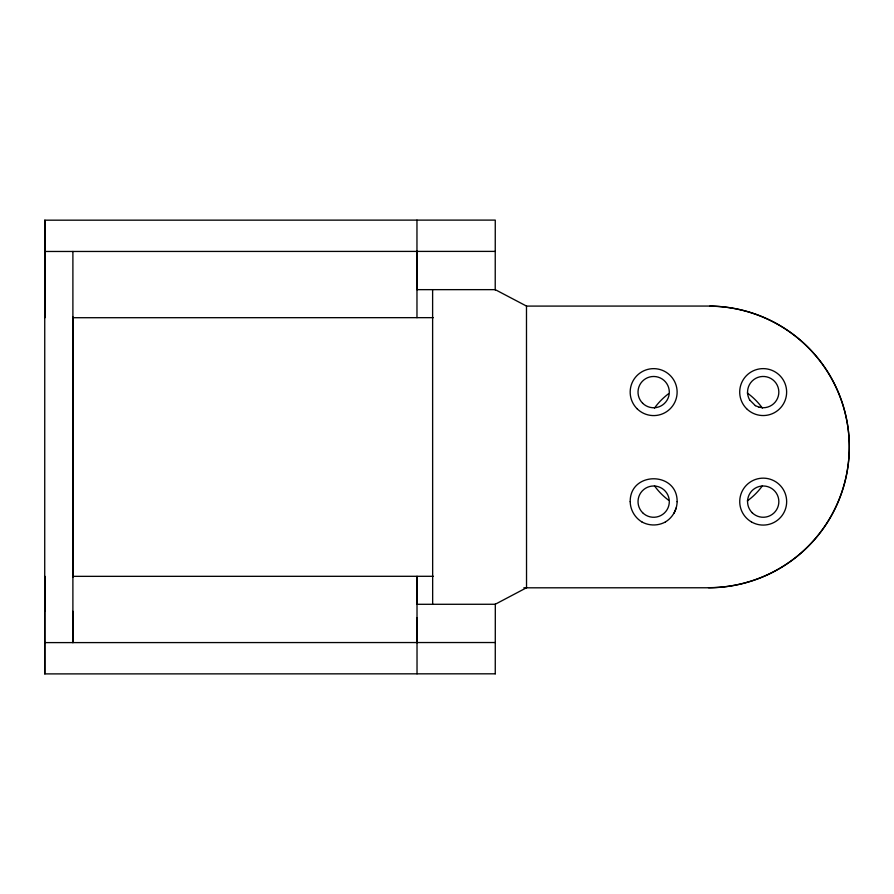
<?xml version="1.0" encoding="UTF-8"?>
<svg xmlns="http://www.w3.org/2000/svg" width="894" height="894" viewBox="0 0 894 894"><rect width="100%" height="100%" fill="white"/><g stroke="black" fill="none" stroke-linecap="round" stroke-linejoin="round"><path stroke-width="1.34" d="M44.734 611.317L44.801 576.351M72.895 611.306L72.895 642.596L72.895 251.46M630.203 501.635C629.868 471.172 677.451 471.16 677.138 501.635M665.404 521.951C672.489 517.704 677.004 509.893 677.127 501.623M673.987 513.357L676.333 507.703M526.588 587.716L495.242 604.266L417.017 604.299L417.006 576.295L417.029 673.83M665.404 521.962C658.174 525.963 649.156 525.974 641.937 521.962M44.7 251.471L495.187 251.393M495.198 289.645L416.973 289.656L416.95 251.404M72.604 317.716L433.333 317.661M72.604 576.351L433.366 576.295M523.828 587.816L708.506 587.771A140.805 140.805 0 0 0 849.289 447.615A140.805 140.805 0 0 0 709.802 306.161M44.722 642.607L495.254 642.529M495.321 673.819L44.722 673.897L44.756 220.181L495.265 220.103L495.22 289.913M759.129 407.206L763.185 407.742A15.645 15.645 0 0 0 778.596 389.382A15.645 15.645 0 0 0 757.844 377.402A15.645 15.645 0 0 0 749.653 399.92M755.352 405.641L759.14 407.217M495.198 289.622L526.555 306.106M755.363 405.652L749.63 399.92M641.937 521.962C634.852 517.715 630.337 509.904 630.192 501.635M417.017 617.81L417.029 642.54M44.789 282.761L44.812 317.716L44.834 220.181L44.756 317.716L44.734 282.761M44.745 576.351L44.834 673.897M526.532 587.716L526.488 306.094L708.461 306.061A140.805 140.805 0 0 1 849.3 446.844A140.805 140.805 0 0 1 708.517 587.682M495.31 604.02L495.254 673.819M432.618 289.634L432.662 604.288M416.962 220.114L416.973 317.661M72.95 316.889L72.95 577.178M762.392 485.811A66.491 66.491 0 0 1 747.295 500.919M668.489 500.137A66.491 66.491 0 0 1 654.475 485.833M654.453 408.122A66.491 66.491 0 0 1 668.466 393.818M747.272 393.002A66.491 66.491 0 0 1 762.37 408.1M642.596 403.183A15.645 15.645 0 0 0 668.768 396.165A15.645 15.645 0 0 0 649.603 377.011A15.645 15.645 0 0 0 642.596 403.183M642.607 512.698A15.645 15.645 0 0 0 668.779 505.68A15.645 15.645 0 0 0 649.614 486.526A15.645 15.645 0 0 0 642.607 512.698M637.053 408.714A23.467 23.467 0 0 0 676.322 398.188A23.467 23.467 0 0 0 647.58 369.445A23.467 23.467 0 0 0 637.053 408.714M752.145 512.687A15.645 15.645 0 0 0 778.316 505.669A15.645 15.645 0 0 0 759.151 486.515A15.645 15.645 0 0 0 752.145 512.687M751.463 521.94A23.467 23.467 0 0 0 786.664 501.612A23.467 23.467 0 0 0 751.463 481.296A23.467 23.467 0 0 0 751.463 521.94M746.579 408.681A23.467 23.467 0 0 0 785.837 398.165A23.467 23.467 0 0 0 757.095 369.423A23.467 23.467 0 0 0 746.579 408.681"/></g></svg>
